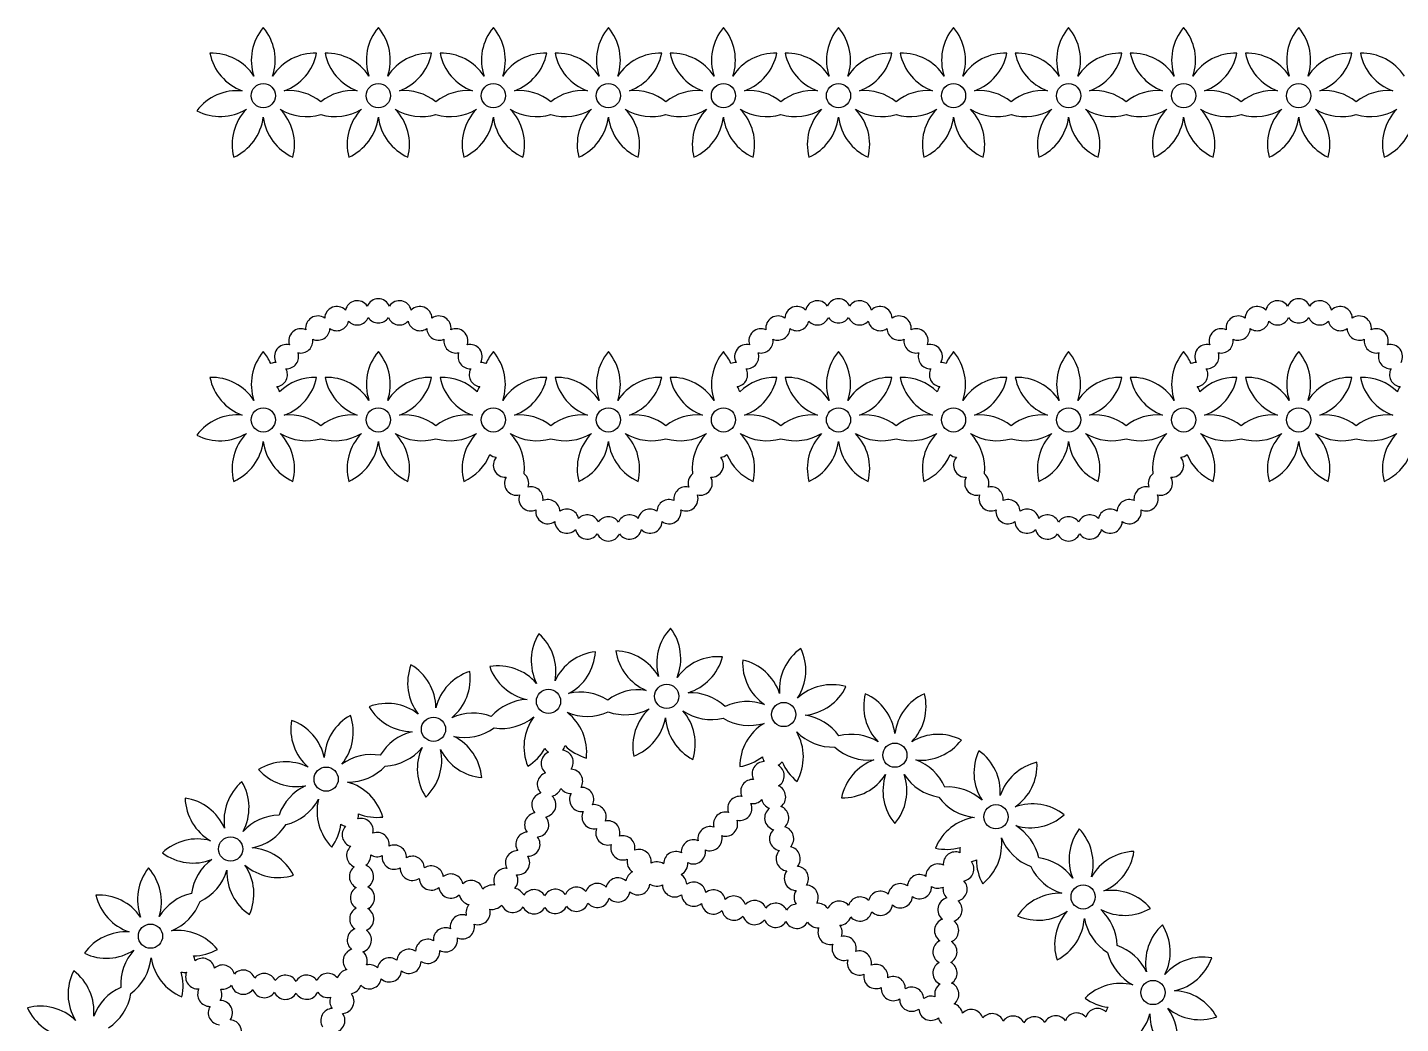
# Model space of a CAD drawing. Extents: x 392 to 855, y -208 to 113.
# Drawn here: x 403.1 to 629.9, y -51.2 to 113.2 of the extents above; entities that cross this region are included whole.
import ezdxf

# ---------------------------------------------------------------- set-up
doc = ezdxf.new("R2010")
doc.units = 0
doc.layers.get('0').update_dxf_attribs({"linetype": 'CONTINUOUS'})

msp = doc.modelspace()

# ---------------------------------------------------------------- linework, layer by layer
for centre in [(442.0932, 101.973004), (461.0932, 101.973004), (480.0932, 101.973004), (499.0932, 101.973004), (518.0932, 101.973004), (537.0932, 101.973004), (556.0932, 101.973004), (575.0932, 101.973004), (594.0932, 101.973004), (613.0932, 101.973004), (442.0932, 48.452788), (461.0932, 48.452788), (480.0932, 48.452788), (499.0932, 48.452788), (518.0932, 48.452788), (537.0932, 48.452788), (556.0932, 48.452788), (575.0932, 48.452788), (594.0932, 48.452788), (613.0932, 48.452788), (508.729428, 2.81482), (489.198099, 1.992556), (528.045884, -0.189088), (470.202474, -2.624281), (546.405147, -6.903732), (452.472545, -10.858271), (563.101679, -17.071069), (436.689664, -22.392983), (577.493843, -30.300376), (423.460357, -36.785147), (589.028556, -46.083258)]:
    msp.add_circle(centre, 2)
for centre, radius, start, end in [((448.49301, 107.833296), 8.37609, 139.823172, 198.442237), ((435.693389, 107.833296), 8.37609, 341.557763, 40.176828), ((467.49301, 107.833296), 8.37609, 139.823172, 198.442237), ((454.693389, 107.833296), 8.37609, 341.557763, 40.176828), ((486.49301, 107.833296), 8.37609, 139.823172, 198.442237), ((473.693389, 107.833296), 8.37609, 341.557763, 40.176828), ((505.49301, 107.833296), 8.37609, 139.823172, 198.442237), ((492.693389, 107.833296), 8.37609, 341.557763, 40.176828), ((524.49301, 107.833296), 8.37609, 139.823172, 198.442237), ((511.693389, 107.833296), 8.37609, 341.557763, 40.176828), ((543.49301, 107.833296), 8.37609, 139.823172, 198.442237), ((530.693389, 107.833296), 8.37609, 341.557763, 40.176828), ((562.49301, 107.833296), 8.37609, 139.823172, 198.442237), ((549.693389, 107.833296), 8.37609, 341.557763, 40.176828), ((581.49301, 107.833296), 8.37609, 139.823172, 198.442237), ((568.693389, 107.833296), 8.37609, 341.557763, 40.176828), ((600.49301, 107.833296), 8.37609, 139.823172, 198.442237), ((587.693389, 107.833296), 8.37609, 341.557763, 40.176828), ((619.49301, 107.833296), 8.37609, 139.823172, 198.442237), ((606.693389, 107.833296), 8.37609, 341.557763, 40.176828), ((433.521222, 100.623263), 8.37609, 32.986334, 91.605399), ((441.501655, 110.63041), 8.37609, 191.251744, 249.870808), ((450.665177, 100.623263), 8.37609, 88.394601, 147.013666), ((442.684744, 110.63041), 8.37609, 290.129192, 348.748256), ((452.521222, 100.623263), 8.37609, 32.986334, 91.605399), ((460.501655, 110.63041), 8.37609, 191.251744, 249.870808), ((469.665177, 100.623263), 8.37609, 88.394601, 147.013666), ((461.684744, 110.63041), 8.37609, 290.129192, 348.748256), ((471.521222, 100.623263), 8.37609, 32.986334, 91.605399), ((479.501655, 110.63041), 8.37609, 191.251744, 249.870808), ((488.665177, 100.623263), 8.37609, 88.394601, 147.013666), ((480.684744, 110.63041), 8.37609, 290.129192, 348.748256), ((490.521222, 100.623263), 8.37609, 32.986334, 91.605399), ((498.501655, 110.63041), 8.37609, 191.251744, 249.870808), ((507.665177, 100.623263), 8.37609, 88.394601, 147.013666), ((499.684744, 110.63041), 8.37609, 290.129192, 348.748256), ((509.521222, 100.623263), 8.37609, 32.986334, 91.605399), ((517.501655, 110.63041), 8.37609, 191.251744, 249.870808), ((526.665177, 100.623263), 8.37609, 88.394601, 147.013666), ((518.684744, 110.63041), 8.37609, 290.129192, 348.748256), ((528.521222, 100.623263), 8.37609, 32.986334, 91.605399), ((536.501655, 110.63041), 8.37609, 191.251744, 249.870808), ((545.665177, 100.623263), 8.37609, 88.394601, 147.013666), ((537.684744, 110.63041), 8.37609, 290.129192, 348.748256), ((547.521222, 100.623263), 8.37609, 32.986334, 91.605399), ((555.501655, 110.63041), 8.37609, 191.251744, 249.870808), ((564.665177, 100.623263), 8.37609, 88.394601, 147.013666), ((556.684744, 110.63041), 8.37609, 290.129192, 348.748256), ((566.521222, 100.623263), 8.37609, 32.986334, 91.605399), ((574.501655, 110.63041), 8.37609, 191.251744, 249.870808), ((583.665177, 100.623263), 8.37609, 88.394601, 147.013666), ((575.684744, 110.63041), 8.37609, 290.129192, 348.748256), ((585.521222, 100.623263), 8.37609, 32.986334, 91.605399), ((593.501655, 110.63041), 8.37609, 191.251744, 249.870808), ((602.665177, 100.623263), 8.37609, 88.394601, 147.013666), ((594.684744, 110.63041), 8.37609, 290.129192, 348.748256), ((604.521222, 100.623263), 8.37609, 32.986334, 91.605399), ((612.501655, 110.63041), 8.37609, 191.251744, 249.870808), ((621.665177, 100.623263), 8.37609, 88.394601, 147.013666), ((613.684744, 110.63041), 8.37609, 290.129192, 348.748256), ((623.521222, 100.623263), 8.37609, 32.986334, 91.605399), ((631.501655, 110.63041), 8.37609, 191.251744, 249.870808), ((437.803929, 94.429612), 8.37609, 84.414906, 143.033971), ((446.382471, 94.429612), 8.37609, 51.530669, 95.585094), ((456.803929, 94.429612), 8.37609, 84.414906, 128.469331), ((465.382471, 94.429612), 8.37609, 51.530669, 95.585094), ((475.803929, 94.429612), 8.37609, 84.414906, 128.469331), ((484.382471, 94.429612), 8.37609, 51.530669, 95.585094), ((494.803929, 94.429612), 8.37609, 84.414906, 128.469331), ((503.382471, 94.429612), 8.37609, 51.530669, 95.585094), ((513.803929, 94.429612), 8.37609, 84.414906, 128.469331), ((522.382471, 94.429612), 8.37609, 51.530669, 95.585094), ((532.803929, 94.429612), 8.37609, 84.414906, 128.469331), ((541.382471, 94.429612), 8.37609, 51.530669, 95.585094), ((551.803929, 94.429612), 8.37609, 84.414906, 128.469331), ((560.382471, 94.429612), 8.37609, 51.530669, 95.585094), ((570.803929, 94.429612), 8.37609, 84.414906, 128.469331), ((579.382471, 94.429612), 8.37609, 51.530669, 95.585094), ((589.803929, 94.429612), 8.37609, 84.414906, 128.469331), ((598.382471, 94.429612), 8.37609, 51.530669, 95.585094), ((608.803929, 94.429612), 8.37609, 84.414906, 128.469331), ((617.382471, 94.429612), 8.37609, 51.530669, 95.585094), ((627.803929, 94.429612), 8.37609, 84.414906, 128.469331), ((434.955745, 106.90832), 8.37609, 242.680315, 301.29938), ((445.316544, 93.916289), 8.37609, 135.843477, 194.462542), ((433.784484, 99.469836), 8.37609, 294.108886, 352.727951), ((450.401915, 99.469836), 8.37609, 187.272049, 245.891114), ((438.869855, 93.916289), 8.37609, 345.537458, 44.156523), ((449.230654, 106.90832), 8.37609, 238.70062, 286.383088), ((453.955745, 106.90832), 8.37609, 253.616912, 301.29938), ((464.316544, 93.916289), 8.37609, 135.843477, 194.462542), ((452.784484, 99.469836), 8.37609, 294.108886, 352.727951), ((469.401915, 99.469836), 8.37609, 187.272049, 245.891114), ((457.869855, 93.916289), 8.37609, 345.537458, 44.156523), ((468.230654, 106.90832), 8.37609, 238.70062, 286.383088), ((472.955745, 106.90832), 8.37609, 253.616912, 301.29938), ((483.316544, 93.916289), 8.37609, 135.843477, 194.462542), ((471.784484, 99.469836), 8.37609, 294.108886, 352.727951), ((488.401915, 99.469836), 8.37609, 187.272049, 245.891114), ((476.869855, 93.916289), 8.37609, 345.537458, 44.156523), ((487.230654, 106.90832), 8.37609, 238.70062, 286.383088), ((491.955745, 106.90832), 8.37609, 253.616912, 301.29938), ((502.316544, 93.916289), 8.37609, 135.843477, 194.462542), ((490.784484, 99.469836), 8.37609, 294.108886, 352.727951), ((507.401915, 99.469836), 8.37609, 187.272049, 245.891114), ((495.869855, 93.916289), 8.37609, 345.537458, 44.156523), ((506.230654, 106.90832), 8.37609, 238.70062, 286.383088), ((510.955745, 106.90832), 8.37609, 253.616912, 301.29938), ((521.316544, 93.916289), 8.37609, 135.843477, 194.462542), ((509.784484, 99.469836), 8.37609, 294.108886, 352.727951), ((526.401915, 99.469836), 8.37609, 187.272049, 245.891114), ((514.869855, 93.916289), 8.37609, 345.537458, 44.156523), ((525.230654, 106.90832), 8.37609, 238.70062, 286.383088), ((529.955745, 106.90832), 8.37609, 253.616912, 301.29938), ((540.316544, 93.916289), 8.37609, 135.843477, 194.462542), ((528.784484, 99.469836), 8.37609, 294.108886, 352.727951), ((545.401915, 99.469836), 8.37609, 187.272049, 245.891114), ((533.869855, 93.916289), 8.37609, 345.537458, 44.156523), ((544.230654, 106.90832), 8.37609, 238.70062, 286.383088), ((548.955745, 106.90832), 8.37609, 253.616912, 301.29938), ((559.316544, 93.916289), 8.37609, 135.843477, 194.462542), ((547.784484, 99.469836), 8.37609, 294.108886, 352.727951), ((564.401915, 99.469836), 8.37609, 187.272049, 245.891114), ((552.869855, 93.916289), 8.37609, 345.537458, 44.156523), ((563.230654, 106.90832), 8.37609, 238.70062, 286.383088), ((567.955745, 106.90832), 8.37609, 253.616912, 301.29938), ((578.316544, 93.916289), 8.37609, 135.843477, 194.462542), ((566.784484, 99.469836), 8.37609, 294.108886, 352.727951), ((583.401915, 99.469836), 8.37609, 187.272049, 245.891114), ((571.869855, 93.916289), 8.37609, 345.537458, 44.156523), ((582.230654, 106.90832), 8.37609, 238.70062, 286.383088), ((586.955745, 106.90832), 8.37609, 253.616912, 301.29938), ((597.316544, 93.916289), 8.37609, 135.843477, 194.462542), ((585.784484, 99.469836), 8.37609, 294.108886, 352.727951), ((602.401915, 99.469836), 8.37609, 187.272049, 245.891114), ((590.869855, 93.916289), 8.37609, 345.537458, 44.156523), ((601.230654, 106.90832), 8.37609, 238.70062, 286.383088), ((605.955745, 106.90832), 8.37609, 253.616912, 301.29938), ((616.316544, 93.916289), 8.37609, 135.843477, 194.462542), ((604.784484, 99.469836), 8.37609, 294.108886, 352.727951), ((621.401915, 99.469836), 8.37609, 187.272049, 245.891114), ((609.869855, 93.916289), 8.37609, 345.537458, 44.156523), ((620.230654, 106.90832), 8.37609, 238.70062, 286.383088), ((624.955745, 106.90832), 8.37609, 253.616912, 301.29938), ((635.316544, 93.916289), 8.37609, 135.843477, 194.462542), ((623.784484, 99.469836), 8.37609, 294.108886, 352.727951), ((457.601959, 66.129277), 2, 34.065236, 167.111235), ((461.0932, 66.452788), 2, 23.477, 156.523), ((464.584441, 66.129277), 2, 12.888765, 145.934764), ((533.601959, 66.129277), 2, 34.065236, 167.111235), ((537.0932, 66.452788), 2, 23.477, 156.523), ((540.584441, 66.129277), 2, 12.888765, 145.934764), ((609.601959, 66.129277), 2, 34.065236, 167.111235), ((613.0932, 66.452788), 2, 23.477, 156.523), ((616.584441, 66.129277), 2, 12.888765, 145.934764), ((454.229608, 65.169761), 2, 44.653471, 177.69947), ((467.956791, 65.169761), 2, 2.30053, 135.346529), ((530.229608, 65.169761), 2, 44.653471, 177.69947), ((543.956791, 65.169761), 2, 2.30053, 135.346529), ((606.229608, 65.169761), 2, 44.653471, 177.69947), ((619.956791, 65.169761), 2, 2.30053, 135.346529), ((451.090989, 63.606914), 2, 55.241706, 188.287706), ((451.090989, 63.606914), 2, 245.829941, 357.69947), ((454.229608, 65.169761), 2, 235.241706, 347.111235), ((457.601959, 66.129277), 2, 224.653471, 336.523), ((461.0932, 66.452788), 2, 214.065236, 325.934764), ((464.584441, 66.129277), 2, 203.477, 315.346529), ((467.956791, 65.169761), 2, 192.888765, 304.758294), ((471.095411, 63.606914), 2, 182.30053, 294.170059), ((471.095411, 63.606914), 2, 351.712294, 124.758294), ((527.090989, 63.606914), 2, 55.241706, 188.287706), ((527.090989, 63.606914), 2, 245.829941, 357.69947), ((530.229608, 65.169761), 2, 235.241706, 347.111235), ((533.601959, 66.129277), 2, 224.653471, 336.523), ((537.0932, 66.452788), 2, 214.065236, 325.934764), ((540.584441, 66.129277), 2, 203.477, 315.346529), ((543.956791, 65.169761), 2, 192.888765, 304.758294), ((547.095411, 63.606914), 2, 182.30053, 294.170059), ((547.095411, 63.606914), 2, 351.712294, 124.758294), ((603.090989, 63.606914), 2, 55.241706, 188.287706), ((603.090989, 63.606914), 2, 245.829941, 357.69947), ((606.229608, 65.169761), 2, 235.241706, 347.111235), ((609.601959, 66.129277), 2, 224.653471, 336.523), ((613.0932, 66.452788), 2, 214.065236, 325.934764), ((616.584441, 66.129277), 2, 203.477, 315.346529), ((619.956791, 65.169761), 2, 192.888765, 304.758294), ((623.095411, 63.606914), 2, 182.30053, 294.170059), ((623.095411, 63.606914), 2, 351.712294, 124.758294), ((448.292983, 61.493958), 2, 65.829941, 198.875941), ((448.292983, 61.493958), 2, 256.418177, 8.287706), ((473.893417, 61.493958), 2, 171.712294, 283.581823), ((473.893417, 61.493958), 2, 341.124059, 114.170059), ((524.292983, 61.493958), 2, 65.829941, 198.875941), ((524.292983, 61.493958), 2, 256.418177, 8.287706), ((549.893417, 61.493958), 2, 171.712294, 283.581823), ((549.893417, 61.493958), 2, 341.124059, 114.170059), ((600.292983, 61.493958), 2, 65.829941, 198.875941), ((600.292983, 61.493958), 2, 256.418177, 8.287706), ((625.893417, 61.493958), 2, 171.712294, 283.581823), ((625.893417, 61.493958), 2, 341.124059, 114.170059), ((448.49301, 54.313081), 8.37609, 139.823172, 198.442237), ((435.693389, 54.313081), 8.37609, 24.380823, 40.176828), ((445.930872, 58.902846), 2, 76.418177, 209.464176), ((445.930872, 58.902846), 2, 267.006412, 18.875941), ((467.49301, 54.313081), 8.37609, 139.823172, 198.442237), ((454.693389, 54.313081), 8.37609, 341.557763, 40.176828), ((476.255527, 58.902846), 2, 161.124059, 272.993588), ((476.255527, 58.902846), 2, 330.535824, 103.581823), ((486.49301, 54.313081), 8.37609, 139.823172, 155.619177), ((473.693389, 54.313081), 8.37609, 341.557763, 40.176828), ((505.49301, 54.313081), 8.37609, 139.823172, 198.442237), ((492.693389, 54.313081), 8.37609, 341.557763, 40.176828), ((524.49301, 54.313081), 8.37609, 139.823172, 198.442237), ((511.693389, 54.313081), 8.37609, 24.380823, 40.176828), ((521.930872, 58.902846), 2, 76.418177, 209.464176), ((521.930872, 58.902846), 2, 267.006412, 18.875941), ((543.49301, 54.313081), 8.37609, 139.823172, 198.442237), ((530.693389, 54.313081), 8.37609, 341.557763, 40.176828), ((552.255527, 58.902846), 2, 161.124059, 272.993588), ((552.255527, 58.902846), 2, 330.535824, 103.581823), ((562.49301, 54.313081), 8.37609, 139.823172, 155.619177), ((549.693389, 54.313081), 8.37609, 341.557763, 40.176828), ((581.49301, 54.313081), 8.37609, 139.823172, 198.442237), ((568.693389, 54.313081), 8.37609, 341.557763, 40.176828), ((600.49301, 54.313081), 8.37609, 139.823172, 198.442237), ((587.693389, 54.313081), 8.37609, 24.380823, 40.176828), ((597.930872, 58.902846), 2, 76.418177, 209.464176), ((597.930872, 58.902846), 2, 267.006412, 18.875941), ((619.49301, 54.313081), 8.37609, 139.823172, 198.442237), ((606.693389, 54.313081), 8.37609, 341.557763, 40.176828), ((628.255527, 58.902846), 2, 161.124059, 272.993588), ((628.255527, 58.902846), 2, 330.535824, 103.581823), ((444.085097, 55.921817), 2, 87.006412, 112.413664), ((444.085097, 55.921817), 2, 277.594647, 29.464176), ((478.101302, 55.921817), 2, 150.535824, 262.405353), ((478.101302, 55.921817), 2, 67.586336, 92.993588), ((520.085097, 55.921817), 2, 87.006412, 112.413664), ((520.085097, 55.921817), 2, 277.594647, 29.464176), ((554.101302, 55.921817), 2, 150.535824, 262.405353), ((554.101302, 55.921817), 2, 67.586336, 92.993588), ((596.085097, 55.921817), 2, 87.006412, 112.413664), ((596.085097, 55.921817), 2, 277.594647, 29.464176), ((630.101302, 55.921817), 2, 150.535824, 262.405353), ((433.521222, 47.103048), 8.37609, 32.986334, 91.605399), ((441.501655, 57.110194), 8.37609, 191.251744, 249.870808), ((450.665177, 47.103048), 8.37609, 88.394601, 134.670262), ((442.684744, 57.110194), 8.37609, 290.129192, 348.748256), ((452.521222, 47.103048), 8.37609, 32.986334, 91.605399), ((460.501655, 57.110194), 8.37609, 191.251744, 249.870808), ((469.665177, 47.103048), 8.37609, 88.394601, 147.013666), ((461.684744, 57.110194), 8.37609, 290.129192, 348.748256), ((471.521222, 47.103048), 8.37609, 45.329738, 91.605399), ((479.501655, 57.110194), 8.37609, 191.251744, 249.870808), ((488.665177, 47.103048), 8.37609, 88.394601, 147.013666), ((480.684744, 57.110194), 8.37609, 290.129192, 348.748256), ((490.521222, 47.103048), 8.37609, 32.986334, 91.605399), ((498.501655, 57.110194), 8.37609, 191.251744, 249.870808), ((507.665177, 47.103048), 8.37609, 88.394601, 147.013666), ((499.684744, 57.110194), 8.37609, 290.129192, 348.748256), ((509.521222, 47.103048), 8.37609, 32.986334, 91.605399), ((517.501655, 57.110194), 8.37609, 191.251744, 249.870808), ((526.665177, 47.103048), 8.37609, 88.394601, 134.670262), ((518.684744, 57.110194), 8.37609, 290.129192, 348.748256), ((528.521222, 47.103048), 8.37609, 32.986334, 91.605399), ((536.501655, 57.110194), 8.37609, 191.251744, 249.870808), ((545.665177, 47.103048), 8.37609, 88.394601, 147.013666), ((537.684744, 57.110194), 8.37609, 290.129192, 348.748256), ((547.521222, 47.103048), 8.37609, 45.329738, 91.605399), ((555.501655, 57.110194), 8.37609, 191.251744, 249.870808), ((564.665177, 47.103048), 8.37609, 88.394601, 147.013666), ((556.684744, 57.110194), 8.37609, 290.129192, 348.748256), ((566.521222, 47.103048), 8.37609, 32.986334, 91.605399), ((574.501655, 57.110194), 8.37609, 191.251744, 249.870808), ((583.665177, 47.103048), 8.37609, 88.394601, 147.013666), ((575.684744, 57.110194), 8.37609, 290.129192, 348.748256), ((585.521222, 47.103048), 8.37609, 32.986334, 91.605399), ((593.501655, 57.110194), 8.37609, 191.251744, 249.870808), ((602.665177, 47.103048), 8.37609, 88.394601, 134.670262), ((594.684744, 57.110194), 8.37609, 290.129192, 348.748256), ((604.521222, 47.103048), 8.37609, 32.986334, 91.605399), ((612.501655, 57.110194), 8.37609, 191.251744, 249.870808), ((621.665177, 47.103048), 8.37609, 88.394601, 147.013666), ((613.684744, 57.110194), 8.37609, 290.129192, 348.748256), ((623.521222, 47.103048), 8.37609, 45.329738, 91.605399), ((631.501655, 57.110194), 8.37609, 191.251744, 249.870808), ((442.818513, 52.652385), 2, 11.754584, 40.052412), ((479.367887, 52.652385), 2, 139.947588, 168.245416), ((518.818513, 52.652385), 2, 11.754584, 40.052412), ((555.367887, 52.652385), 2, 139.947588, 168.245416), ((594.818513, 52.652385), 2, 11.754584, 40.052412), ((631.367887, 52.652385), 2, 139.947588, 168.245416), ((437.803929, 40.909397), 8.37609, 84.414906, 143.033971), ((446.382471, 40.909397), 8.37609, 51.530669, 95.585094), ((456.803929, 40.909397), 8.37609, 84.414906, 128.469331), ((465.382471, 40.909397), 8.37609, 51.530669, 95.585094), ((475.803929, 40.909397), 8.37609, 84.414906, 128.469331), ((484.382471, 40.909397), 8.37609, 51.530669, 95.585094), ((494.803929, 40.909397), 8.37609, 84.414906, 128.469331), ((503.382471, 40.909397), 8.37609, 51.530669, 95.585094), ((513.803929, 40.909397), 8.37609, 84.414906, 128.469331), ((522.382471, 40.909397), 8.37609, 51.530669, 95.585094), ((532.803929, 40.909397), 8.37609, 84.414906, 128.469331), ((541.382471, 40.909397), 8.37609, 51.530669, 95.585094), ((551.803929, 40.909397), 8.37609, 84.414906, 128.469331), ((560.382471, 40.909397), 8.37609, 51.530669, 95.585094), ((570.803929, 40.909397), 8.37609, 84.414906, 128.469331), ((579.382471, 40.909397), 8.37609, 51.530669, 95.585094), ((589.803929, 40.909397), 8.37609, 84.414906, 128.469331), ((598.382471, 40.909397), 8.37609, 51.530669, 95.585094), ((608.803929, 40.909397), 8.37609, 84.414906, 128.469331), ((617.382471, 40.909397), 8.37609, 51.530669, 95.585094), ((627.803929, 40.909397), 8.37609, 84.414906, 128.469331), ((434.955745, 53.388104), 8.37609, 242.680315, 301.29938), ((445.316544, 40.396074), 8.37609, 135.843477, 194.462542), ((438.869855, 40.396074), 8.37609, 345.537458, 44.156523), ((449.230654, 53.388104), 8.37609, 238.70062, 286.383088), ((453.955745, 53.388104), 8.37609, 253.616912, 301.29938), ((464.316544, 40.396074), 8.37609, 135.843477, 194.462542), ((457.869855, 40.396074), 8.37609, 345.537458, 44.156523), ((468.230654, 53.388104), 8.37609, 238.70062, 286.383088), ((472.955745, 53.388104), 8.37609, 253.616912, 301.29938), ((483.316544, 40.396074), 8.37609, 135.843477, 194.462542), ((476.869855, 40.396074), 8.37609, 354.176731, 44.156523), ((487.230654, 53.388104), 8.37609, 238.70062, 286.383088), ((491.955745, 53.388104), 8.37609, 253.616912, 301.29938), ((502.316544, 40.396074), 8.37609, 135.843477, 194.462542), ((495.869855, 40.396074), 8.37609, 345.537458, 44.156523), ((506.230654, 53.388104), 8.37609, 238.70062, 286.383088), ((510.955745, 53.388104), 8.37609, 253.616912, 301.29938), ((521.316544, 40.396074), 8.37609, 135.843477, 185.823269), ((514.869855, 40.396074), 8.37609, 345.537458, 44.156523), ((525.230654, 53.388104), 8.37609, 238.70062, 286.383088), ((529.955745, 53.388104), 8.37609, 253.616912, 301.29938), ((540.316544, 40.396074), 8.37609, 135.843477, 194.462542), ((533.869855, 40.396074), 8.37609, 345.537458, 44.156523), ((544.230654, 53.388104), 8.37609, 238.70062, 286.383088), ((548.955745, 53.388104), 8.37609, 253.616912, 301.29938), ((559.316544, 40.396074), 8.37609, 135.843477, 194.462542), ((552.869855, 40.396074), 8.37609, 354.176731, 44.156523), ((563.230654, 53.388104), 8.37609, 238.70062, 286.383088), ((567.955745, 53.388104), 8.37609, 253.616912, 301.29938), ((578.316544, 40.396074), 8.37609, 135.843477, 194.462542), ((571.869855, 40.396074), 8.37609, 345.537458, 44.156523), ((582.230654, 53.388104), 8.37609, 238.70062, 286.383088), ((586.955745, 53.388104), 8.37609, 253.616912, 301.29938), ((597.316544, 40.396074), 8.37609, 135.843477, 185.823269), ((590.869855, 40.396074), 8.37609, 345.537458, 44.156523), ((601.230654, 53.388104), 8.37609, 238.70062, 286.383088), ((605.955745, 53.388104), 8.37609, 253.616912, 301.29938), ((616.316544, 40.396074), 8.37609, 135.843477, 194.462542), ((609.869855, 40.396074), 8.37609, 345.537458, 44.156523), ((620.230654, 53.388104), 8.37609, 238.70062, 286.383088), ((624.955745, 53.388104), 8.37609, 253.616912, 301.29938), ((635.316544, 40.396074), 8.37609, 135.843477, 194.462542), ((433.784484, 45.949621), 8.37609, 294.108886, 352.727951), ((450.401915, 45.949621), 8.37609, 187.272049, 245.891114), ((452.784484, 45.949621), 8.37609, 294.108886, 352.727951), ((469.401915, 45.949621), 8.37609, 187.272049, 245.891114), ((490.784484, 45.949621), 8.37609, 294.108886, 352.727951), ((507.401915, 45.949621), 8.37609, 187.272049, 245.891114), ((528.784484, 45.949621), 8.37609, 294.108886, 352.727951), ((545.401915, 45.949621), 8.37609, 187.272049, 245.891114), ((566.784484, 45.949621), 8.37609, 294.108886, 352.727951), ((583.401915, 45.949621), 8.37609, 187.272049, 245.891114), ((604.784484, 45.949621), 8.37609, 294.108886, 352.727951), ((621.401915, 45.949621), 8.37609, 187.272049, 245.891114), ((471.784484, 45.949621), 8.37609, 294.108886, 337.419487), ((480.818513, 44.253191), 2, 229.456817, 262.405353), ((482.085097, 40.98376), 2, 139.947588, 272.993588), ((516.101302, 40.98376), 2, 267.006412, 40.052412), ((517.367887, 44.253191), 2, 277.594647, 310.543183), ((526.401915, 45.949621), 8.37609, 202.580513, 245.891114), ((547.784484, 45.949621), 8.37609, 294.108886, 337.419487), ((556.818513, 44.253191), 2, 229.456817, 262.405353), ((558.085097, 40.98376), 2, 139.947588, 272.993588), ((592.101302, 40.98376), 2, 267.006412, 40.052412), ((593.367887, 44.253191), 2, 277.594647, 310.543183), ((602.401915, 45.949621), 8.37609, 202.580513, 245.891114), ((623.784484, 45.949621), 8.37609, 294.108886, 337.419487), ((483.930872, 38.00273), 2, 150.535824, 283.581823), ((483.930872, 38.00273), 2, 341.124059, 50.511412), ((514.255527, 38.00273), 2, 129.488588, 198.875941), ((514.255527, 38.00273), 2, 256.418177, 29.464176), ((559.930872, 38.00273), 2, 150.535824, 283.581823), ((559.930872, 38.00273), 2, 341.124059, 50.511412), ((590.255527, 38.00273), 2, 129.488588, 198.875941), ((590.255527, 38.00273), 2, 256.418177, 29.464176), ((486.292983, 35.411619), 2, 351.712294, 103.581823), ((511.893417, 35.411619), 2, 76.418177, 188.287706), ((562.292983, 35.411619), 2, 351.712294, 103.581823), ((587.893417, 35.411619), 2, 76.418177, 188.287706), ((486.292983, 35.411619), 2, 161.124059, 294.170059), ((489.090989, 33.298663), 2, 2.30053, 114.170059), ((509.095411, 33.298663), 2, 65.829941, 177.69947), ((511.893417, 35.411619), 2, 245.829941, 18.875941), ((562.292983, 35.411619), 2, 161.124059, 294.170059), ((565.090989, 33.298663), 2, 2.30053, 114.170059), ((585.095411, 33.298663), 2, 65.829941, 177.69947), ((587.893417, 35.411619), 2, 245.829941, 18.875941), ((489.090989, 33.298663), 2, 171.712294, 304.758294), ((492.229608, 31.735816), 2, 12.888765, 124.758294), ((495.601959, 30.776299), 2, 23.477, 135.346529), ((499.0932, 30.452788), 2, 34.065236, 145.934764), ((502.584441, 30.776299), 2, 44.653471, 156.523), ((505.956791, 31.735816), 2, 55.241706, 167.111235), ((509.095411, 33.298663), 2, 235.241706, 8.287706), ((565.090989, 33.298663), 2, 171.712294, 304.758294), ((568.229608, 31.735816), 2, 12.888765, 124.758294), ((571.601959, 30.776299), 2, 23.477, 135.346529), ((575.0932, 30.452788), 2, 34.065236, 145.934764), ((578.584441, 30.776299), 2, 44.653471, 156.523), ((581.956791, 31.735816), 2, 55.241706, 167.111235), ((585.095411, 33.298663), 2, 235.241706, 8.287706), ((492.229608, 31.735816), 2, 182.30053, 315.346529), ((495.601959, 30.776299), 2, 192.888765, 325.934764), ((499.0932, 30.452788), 2, 203.477, 336.523), ((502.584441, 30.776299), 2, 214.065236, 347.111235), ((505.956791, 31.735816), 2, 224.653471, 357.69947), ((568.229608, 31.735816), 2, 182.30053, 315.346529), ((571.601959, 30.776299), 2, 192.888765, 325.934764), ((575.0932, 30.452788), 2, 203.477, 336.523), ((578.584441, 30.776299), 2, 214.065236, 347.111235), ((581.956791, 31.735816), 2, 224.653471, 357.69947), ((515.44776, 8.307053), 8.37609, 136.608886, 195.227951), ((502.668275, 9.024734), 8.37609, 338.343477, 36.962542), ((494.715858, 8.689939), 8.37609, 147.858886, 206.477951), ((482.041915, 6.900676), 8.37609, 349.593477, 48.212542), ((497.87459, 1.854348), 8.37609, 96.430315, 155.04938), ((488.573613, 10.647648), 8.37609, 298.164906, 356.783971), ((508.624239, 11.491775), 8.37609, 188.037458, 246.656523), ((500.095255, 1.947838), 8.37609, 29.772049, 88.391114), ((517.21224, 0.986568), 8.37609, 85.180315, 143.79938), ((509.805467, 11.425438), 8.37609, 286.914906, 345.533971), ((535.706607, 3.886931), 8.37609, 125.358886, 183.977951), ((523.312689, 7.083975), 8.37609, 327.093477, 25.712542), ((474.307617, 5.020874), 8.37609, 159.108886, 217.727951), ((462.226268, 0.793427), 8.37609, 0.843477, 59.462542), ((478.739212, -1.067134), 8.37609, 107.680315, 166.29938), ((467.901463, 5.742674), 8.37609, 309.414906, 8.033971), ((480.898969, -0.542211), 8.37609, 41.022049, 99.641114), ((487.402141, 10.482264), 8.37609, 199.287458, 257.906523), ((529.635506, 8.341662), 8.37609, 176.787458, 235.406523), ((519.408475, 0.645031), 8.37609, 18.522049, 77.141114), ((536.009027, -3.637126), 8.37609, 73.930315, 132.54938), ((486.005437, -6.076366), 8.37609, 92.45062, 138.34391), ((494.499747, -4.877169), 8.37609, 57.727519, 103.620808), ((504.023944, -4.476203), 8.37609, 81.20062, 127.09391), ((512.58899, -4.957205), 8.37609, 46.477519, 92.370808), ((530.781095, 8.046154), 8.37609, 275.664906, 334.283971), ((549.628491, 1.152983), 8.37609, 165.537458, 224.156523), ((538.096431, -4.400564), 8.37609, 7.272049, 65.891114), ((554.713862, -4.400564), 8.37609, 114.108886, 172.727951), ((543.181802, 1.152983), 8.37609, 315.843477, 14.462542), ((462.557318, -6.729424), 8.37609, 52.272049, 110.891114), ((466.784765, 5.351925), 8.37609, 210.537458, 269.156523), ((476.74247, -8.327707), 8.37609, 68.977519, 114.870808), ((495.575562, 7.87716), 8.37609, 246.736334, 294.537936), ((487.132655, -6.435643), 8.37609, 353.573172, 52.192237), ((501.879928, 8.142573), 8.37609, 250.283493, 298.085094), ((511.495958, -5.409954), 8.37609, 132.629192, 191.248256), ((505.059411, -5.048485), 8.37609, 342.323172, 40.942237), ((516.132379, 7.342172), 8.37609, 235.486334, 283.287936), ((522.008407, -6.422022), 8.37609, 69.95062, 115.84391), ((455.007313, -2.559141), 8.37609, 170.358886, 228.977951), ((443.982838, -9.062313), 8.37609, 12.093477, 70.712542), ((460.541468, -7.665609), 8.37609, 118.930315, 177.54938), ((448.583436, -3.100988), 8.37609, 320.664906, 19.283971), ((481.440817, 5.881666), 8.37609, 261.533493, 309.335094), ((493.516044, -5.534458), 8.37609, 143.879192, 202.498256), ((500.29343, 0.781464), 8.37609, 290.894601, 349.513666), ((516.884719, -0.150282), 8.37609, 184.057763, 242.676828), ((522.367388, 6.372564), 8.37609, 239.033493, 286.835094), ((529.154682, -8.795549), 8.37609, 121.379192, 179.998256), ((530.315039, -8.56474), 8.37609, 35.227519, 81.120808), ((468.645327, -11.161019), 8.37609, 103.70062, 149.59391), ((469.820977, -11.293483), 8.37609, 4.823172, 63.442237), ((475.309367, 4.391433), 8.37609, 257.986334, 305.787936), ((522.912331, -7.185318), 8.37609, 331.073172, 29.692237), ((536.189832, 2.807027), 8.37609, 224.236334, 272.037936), ((539.267692, -11.839048), 8.37609, 58.70062, 104.59391), ((553.542601, -11.839048), 8.37609, 62.680315, 121.29938), ((550.694418, 0.63966), 8.37609, 264.414906, 323.033971), ((459.99956, -15.176216), 8.37609, 80.227519, 126.120808), ((461.835518, -0.323271), 8.37609, 272.783493, 320.585094), ((475.905899, -9.164277), 8.37609, 155.129192, 213.748256), ((463.18676, -7.731174), 8.37609, 313.394601, 12.013666), ((478.871676, -2.242785), 8.37609, 206.557763, 265.176828), ((481.320884, -1.647511), 8.37609, 302.144601, 330.367581), ((489.973535, -8.259542), 2, 113.019596, 230.908976), ((490.321829, -4.768883), 2, 210.665486, 235.5843), ((489.990093, -4.815716), 2, 320.487128, 345.405943), ((491.291114, -8.073531), 2, 325.162453, 83.051833), ((497.775151, 0.675445), 8.37609, 225.703847, 253.926828), ((542.115876, 0.63966), 8.37609, 227.783493, 275.585094), ((567.834875, -9.798006), 8.37609, 154.287458, 212.906523), ((555.440957, -12.99505), 8.37609, 356.022049, 54.641114), ((445.775163, -16.37603), 8.37609, 63.522049, 122.141114), ((456.112613, -2.981056), 8.37609, 269.236334, 317.037936), ((519.375294, -0.537593), 8.37609, 279.644601, 307.867581), ((524.838986, -9.957539), 2, 90.519596, 208.408976), ((526.496585, -6.865877), 2, 188.165486, 213.0843), ((526.172179, -6.782195), 2, 297.987128, 322.905943), ((526.127453, -10.289903), 2, 302.662453, 60.551833), ((535.466011, -4.688236), 8.37609, 203.203847, 231.426828), ((545.813602, -15.561138), 8.37609, 110.129192, 168.748256), ((546.996691, -15.561138), 8.37609, 23.977519, 69.870808), ((571.739089, -16.23695), 8.37609, 102.858886, 161.477951), ((561.512057, -8.540319), 8.37609, 304.593477, 3.212542), ((443.980687, -17.687499), 8.37609, 130.180315, 188.79938), ((431.361912, -15.543483), 8.37609, 331.914906, 30.533971), ((447.564426, -3.702087), 8.37609, 221.787458, 280.406523), ((489.341878, -11.710198), 2, 108.344271, 226.233651), ((492.853347, -11.214461), 2, 329.837778, 87.727157), ((522.934902, -12.903805), 2, 85.844271, 203.733651), ((537.833169, -5.553991), 8.37609, 268.394601, 327.013666), ((552.804957, -12.764024), 8.37609, 161.557763, 220.176828), ((540.005336, -12.764024), 8.37609, 319.823172, 18.442237), ((554.977124, -5.553991), 8.37609, 212.986334, 260.787936), ((452.610754, -19.534762), 8.37609, 114.95062, 160.84391), ((453.789656, -19.435322), 8.37609, 16.073172, 74.692237), ((488.431063, -15.097886), 2, 103.668946, 221.558326), ((489.341878, -11.710198), 2, 283.668946, 340.481361), ((492.853347, -11.214461), 2, 215.590068, 272.402482), ((494.666398, -14.217603), 2, 149.837778, 277.077807), ((494.666398, -14.217603), 2, 334.513102, 92.402482), ((526.368787, -13.789585), 2, 307.337778, 65.227157), ((555.138536, -20.519106), 8.37609, 47.45062, 93.34391), ((437.556647, -13.75881), 8.37609, 181.608886, 240.227951), ((428.01271, -22.287794), 8.37609, 23.343477, 81.962542), ((443.817453, -10.233785), 8.37609, 284.033493, 331.835094), ((459.342271, -16.159919), 8.37609, 166.379192, 224.998256), ((488.431063, -15.097886), 2, 278.993622, 46.233651), ((496.718199, -17.062972), 2, 339.188427, 97.077807), ((520.797007, -15.685067), 2, 81.168946, 199.058326), ((520.797007, -15.685067), 2, 256.493622, 23.733651), ((522.934902, -12.903805), 2, 261.168946, 317.981361), ((526.368787, -13.789585), 2, 193.090068, 249.902482), ((526.894575, -17.25795), 2, 127.337778, 254.577807), ((526.894575, -17.25795), 2, 312.013102, 69.902482), ((560.366468, -8.835827), 8.37609, 216.533493, 264.335094), ((569.139157, -23.304003), 8.37609, 51.430315, 110.04938), ((444.914438, -25.159513), 8.37609, 91.477519, 137.370808), ((455.809666, -16.845211), 2, 342.987128, 7.905943), ((458.258364, -19.357161), 2, 347.662453, 105.551833), ((460.900745, -8.792827), 8.37609, 248.203847, 276.426828), ((487.247151, -18.400062), 2, 98.993622, 216.883002), ((487.247151, -18.400062), 2, 274.318297, 41.558326), ((496.718199, -17.062972), 2, 154.513102, 281.753131), ((498.995098, -19.731632), 2, 343.863752, 101.753131), ((518.439526, -18.282815), 2, 76.493622, 194.383002), ((518.439526, -18.282815), 2, 251.818297, 19.058326), ((560.832525, -25.446721), 8.37609, 98.879192, 157.498256), ((568.780175, -10.509417), 8.37609, 253.164906, 311.783971), ((438.72302, -13.956985), 8.37609, 280.486334, 328.287936), ((446.587941, -17.235734), 8.37609, 324.644601, 352.867581), ((456.098228, -16.674993), 2, 233.165486, 258.0843), ((457.112263, -20.033228), 2, 135.519596, 253.408976), ((460.903662, -21.66116), 2, 352.337778, 110.227157), ((485.798019, -21.59475), 2, 94.318297, 212.207677), ((485.798019, -21.59475), 2, 269.642972, 36.883002), ((498.995098, -19.731632), 2, 159.188427, 286.428456), ((501.481941, -22.205824), 2, 348.539076, 106.428456), ((515.878149, -20.679764), 2, 71.818297, 189.707677), ((515.878149, -20.679764), 2, 247.142972, 14.383002), ((527.701317, -20.671919), 2, 132.013102, 259.253131), ((527.701317, -20.671919), 2, 316.688427, 74.577807), ((561.992881, -25.67753), 8.37609, 12.727519, 58.620808), ((583.554996, -24.090463), 8.37609, 143.037458, 201.656523), ((570.775511, -24.808144), 8.37609, 344.772049, 43.391114), ((431.197431, -29.111315), 8.37609, 74.772049, 133.391114), ((439.654767, -30.548274), 8.37609, 27.323172, 85.942237), ((457.849198, -23.462943), 2, 130.844271, 248.733651), ((463.727955, -23.741878), 2, 357.013102, 114.902482), ((484.093313, -24.66069), 2, 89.642972, 207.532352), ((501.481941, -22.205824), 2, 163.863752, 291.103781), ((504.162178, -24.469083), 2, 353.214401, 111.103781), ((513.129922, -22.859961), 2, 67.142972, 185.032352), ((513.129922, -22.859961), 2, 242.467648, 9.707677), ((528.783644, -24.008771), 2, 136.688427, 263.928456), ((528.783644, -24.008771), 2, 321.363752, 79.253131), ((554.957731, -14.074954), 8.37609, 257.144601, 285.367581), ((559.115217, -22.646726), 2, 165.665486, 190.5843), ((555.681553, -21.570217), 8.37609, 308.573172, 7.192237), ((571.77227, -17.419573), 8.37609, 201.736334, 249.537936), ((430.479751, -16.33183), 8.37609, 233.037458, 291.656523), ((438.517916, -30.875795), 8.37609, 126.20062, 172.09391), ((457.849198, -23.462943), 2, 306.168946, 2.981361), ((460.903662, -21.66116), 2, 238.090068, 294.902482), ((463.727955, -23.741878), 2, 172.337778, 299.577807), ((466.712448, -25.585465), 2, 1.688427, 119.577807), ((484.093313, -24.66069), 2, 264.967648, 32.207677), ((504.162178, -24.469083), 2, 168.539076, 237.608596), ((507.017974, -26.506347), 2, 84.931569, 115.779106), ((507.147192, -26.513603), 2, 57.792323, 88.63986), ((510.213132, -24.808897), 2, 62.467648, 180.357028), ((510.213132, -24.808897), 2, 295.962832, 5.032352), ((553.514036, -26.862048), 2, 63.344271, 181.233651), ((556.400667, -24.868714), 2, 68.019596, 185.908976), ((557.463865, -25.668853), 2, 280.162453, 38.051833), ((558.847528, -22.44527), 2, 275.487128, 300.405943), ((568.235233, -24.067299), 8.37609, 180.703847, 208.926828), ((569.011031, -32.128628), 8.37609, 36.20062, 82.09391), ((586.128016, -31.167359), 8.37609, 91.608886, 150.227951), ((577.599032, -21.623422), 8.37609, 293.343477, 351.962542), ((429.693291, -30.747669), 8.37609, 141.430315, 200.04938), ((416.898705, -31.106651), 8.37609, 343.164906, 41.783971), ((428.079046, -23.469022), 8.37609, 295.283493, 343.085094), ((444.46169, -26.252545), 8.37609, 177.629192, 236.248256), ((432.162312, -29.795935), 8.37609, 335.894601, 34.513666), ((444.55297, -18.722966), 8.37609, 229.057763, 287.676828), ((458.304126, -26.941312), 2, 126.168946, 244.058326), ((458.304126, -26.941312), 2, 301.493622, 68.733651), ((466.712448, -25.585465), 2, 177.013102, 304.253131), ((469.837279, -27.179654), 2, 6.363752, 124.253131), ((473.081655, -28.513836), 2, 11.039076, 128.928456), ((482.144377, -27.57748), 2, 84.967648, 202.857028), ((482.144377, -27.57748), 2, 318.462832, 27.532352), ((500.650328, -29.146647), 2, 48.441674, 166.331054), ((503.952504, -27.962734), 2, 115.522328, 171.006378), ((510.030324, -28.304058), 2, 2.56505, 58.049101), ((530.134355, -27.2463), 2, 141.363752, 268.603781), ((530.134355, -27.2463), 2, 326.039076, 83.928456), ((550.474535, -28.613461), 2, 58.668946, 176.558326), ((576.417804, -21.689758), 8.37609, 205.283493, 253.085094), ((458.474022, -30.445189), 2, 121.493622, 239.383002), ((458.474022, -30.445189), 2, 296.818297, 64.058326), ((469.837279, -27.179654), 2, 181.688427, 308.928456), ((473.081655, -28.513836), 2, 186.363752, 313.603781), ((476.423983, -29.579132), 2, 15.714401, 133.603781), ((479.842022, -30.368453), 2, 107.431569, 138.279106), ((479.96418, -30.325707), 2, 80.292323, 111.13986), ((483.313024, -30.876545), 2, 25.06505, 80.549101), ((486.813891, -31.100027), 2, 29.740375, 147.629755), ((490.321325, -31.037413), 2, 34.4157, 152.30508), ((493.811984, -30.689119), 2, 39.091024, 156.980404), ((497.26264, -30.057462), 2, 43.766349, 161.655729), ((500.650328, -29.146647), 2, 223.766349, 351.006378), ((503.952504, -27.962734), 2, 228.441674, 353.456796), ((507.017974, -26.506347), 2, 237.367464, 268.63986), ((507.147192, -26.513603), 2, 264.931569, 296.203964), ((510.030324, -28.304058), 2, 180.114632, 305.129755), ((513.17918, -29.850252), 2, 7.240375, 125.129755), ((516.443588, -31.134641), 2, 11.9157, 129.80508), ((531.74446, -30.362961), 2, 146.039076, 215.108596), ((531.74446, -30.362961), 2, 330.714401, 88.603781), ((544.018716, -31.345595), 2, 49.318297, 167.207677), ((547.302392, -30.111299), 2, 53.993622, 171.883002), ((550.474535, -28.613461), 2, 233.993622, 1.233651), ((553.514036, -26.862048), 2, 238.668946, 295.481361), ((556.347559, -28.994492), 2, 170.590068, 227.402482), ((556.347559, -28.994492), 2, 284.837778, 42.727157), ((582.199327, -37.591399), 8.37609, 40.180315, 98.79938), ((414.929607, -38.374769), 8.37609, 34.593477, 93.212542), ((422.626237, -28.147738), 8.37609, 192.858886, 251.477951), ((432.066818, -37.893945), 8.37609, 102.727519, 148.620808), ((423.808861, -28.114556), 8.37609, 291.736334, 339.537936), ((476.423983, -29.579132), 2, 191.039076, 260.108596), ((477.567232, -32.887084), 2, 138.022328, 193.506378), ((479.96418, -30.325707), 2, 287.431569, 318.703964), ((483.313024, -30.876545), 2, 202.614632, 327.629755), ((493.811984, -30.689119), 2, 214.4157, 341.655729), ((497.26264, -30.057462), 2, 219.091024, 346.331054), ((513.17918, -29.850252), 2, 182.56505, 309.80508), ((516.443588, -31.134641), 2, 187.240375, 314.480404), ((519.801823, -32.148677), 2, 16.591024, 134.480404), ((523.231538, -32.885611), 2, 21.266349, 139.155729), ((526.709907, -33.340539), 2, 25.941674, 143.831054), ((530.213784, -33.510435), 2, 93.022328, 148.506378), ((533.603245, -33.338013), 2, 62.431569, 93.279106), ((533.719849, -33.394166), 2, 35.292323, 66.13986), ((537.204771, -32.992508), 2, 39.967648, 157.857028), ((540.645359, -32.308133), 2, 44.642972, 162.532352), ((544.018716, -31.345595), 2, 224.642972, 351.883002), ((547.302392, -30.111299), 2, 229.318297, 356.558326), ((555.506037, -32.400054), 2, 104.837778, 232.077807), ((555.506037, -32.400054), 2, 289.513102, 47.402482), ((573.634281, -38.072402), 8.37609, 87.629192, 146.248256), ((458.357753, -33.951254), 2, 116.818297, 234.707677), ((458.357753, -33.951254), 2, 292.142972, 59.383002), ((474.969483, -35.244565), 2, 70.941674, 188.831054), ((477.567232, -32.887084), 2, 250.941674, 15.956796), ((479.842022, -30.368453), 2, 259.867464, 291.13986), ((486.813891, -31.100027), 2, 205.06505, 332.30508), ((490.321325, -31.037413), 2, 209.740375, 336.980404), ((519.801823, -32.148677), 2, 191.9157, 319.155729), ((523.231538, -32.885611), 2, 196.591024, 323.831054), ((537.204771, -32.992508), 2, 273.462832, 342.532352), ((540.645359, -32.308133), 2, 219.967648, 347.207677), ((554.9449, -35.862877), 2, 109.513102, 236.753131), ((570.090892, -25.773025), 8.37609, 245.894601, 304.513666), ((581.16386, -38.163682), 8.37609, 139.057763, 197.676828), ((569.338552, -33.265479), 8.37609, 297.323172, 355.942237), ((585.929841, -32.333732), 8.37609, 190.486334, 238.287936), ((584.343343, -24.972624), 8.37609, 241.914906, 300.533971), ((574.727313, -38.525151), 8.37609, 1.477519, 47.370808), ((419.384337, -44.445869), 8.37609, 86.022049, 144.641114), ((427.959504, -44.205273), 8.37609, 38.573172, 97.192237), ((457.956095, -37.436176), 2, 112.142972, 230.032352), ((457.956095, -37.436176), 2, 287.467648, 54.707677), ((472.188221, -37.38246), 2, 66.266349, 184.155729), ((474.969483, -35.244565), 2, 246.266349, 13.506378), ((526.709907, -33.340539), 2, 201.266349, 328.506378), ((530.213784, -33.510435), 2, 205.941674, 330.956796), ((533.603245, -33.338013), 2, 214.867464, 246.13986), ((533.719849, -33.394166), 2, 242.431569, 273.703964), ((535.698338, -36.151657), 2, 157.614632, 282.629755), ((535.698338, -36.151657), 2, 340.06505, 35.549101), ((554.9449, -35.862877), 2, 294.188427, 52.077807), ((596.18474, -41.175139), 8.37609, 131.787458, 190.406523), ((583.510797, -39.385875), 8.37609, 333.522049, 32.141114), ((469.241956, -39.286544), 2, 61.591024, 179.480404), ((472.188221, -37.38246), 2, 241.591024, 8.831054), ((538.015799, -38.78517), 2, 160.06505, 287.30508), ((538.015799, -38.78517), 2, 344.740375, 102.629755), ((554.667883, -39.359915), 2, 114.188427, 241.428456), ((554.667883, -39.359915), 2, 298.863752, 56.753131), ((580.352065, -46.221466), 8.37609, 24.95062, 70.84391), ((416.187293, -32.051952), 8.37609, 244.287458, 302.906523), ((426.908394, -44.74829), 8.37609, 137.45062, 183.34391), ((415.225114, -39.520358), 8.37609, 306.533493, 354.335094), ((431.836009, -39.054302), 8.37609, 188.879192, 247.498256), ((428.834557, -41.039298), 2, 5.487128, 30.405943), ((430.456587, -31.651594), 8.37609, 270.703847, 298.926828), ((432.058141, -42.422961), 2, 10.162453, 128.051833), ((457.271719, -40.876764), 2, 107.467648, 225.357028), ((457.271719, -40.876764), 2, 340.962832, 50.032352), ((462.933808, -42.344228), 2, 52.240375, 170.129755), ((466.150293, -40.944143), 2, 56.9157, 174.80508), ((469.241956, -39.286544), 2, 236.9157, 4.155729), ((540.540204, -41.221025), 2, 164.740375, 291.980404), ((540.540204, -41.221025), 2, 349.4157, 107.30508), ((589.653041, -37.428166), 8.37609, 194.033493, 241.835094), ((597.327685, -48.618025), 8.37609, 80.358886, 138.977951), ((590.824514, -37.59355), 8.37609, 282.093477, 340.712542), ((418.228335, -46.344225), 8.37609, 152.680315, 211.29938), ((405.749628, -49.192409), 8.37609, 354.414906, 53.033971), ((420.464241, -44.929095), 8.37609, 347.144601, 15.367581), ((429.036014, -40.771609), 2, 255.665486, 280.5843), ((431.258002, -43.48616), 2, 158.019596, 275.908976), ((435.38378, -43.539268), 2, 14.837778, 132.727157), ((438.789342, -44.38079), 2, 19.513102, 137.402482), ((442.252164, -44.941926), 2, 24.188427, 142.077807), ((452.752764, -44.91515), 2, 38.214401, 156.103781), ((456.212679, -44.33636), 2, 129.931569, 160.779106), ((456.309181, -44.250121), 2, 102.792323, 133.63986), ((459.613906, -43.477481), 2, 47.56505, 103.049101), ((462.933808, -42.344228), 2, 227.56505, 354.80508), ((466.150293, -40.944143), 2, 232.240375, 359.480404), ((543.254755, -43.443013), 2, 169.4157, 296.655729), ((543.254755, -43.443013), 2, 354.091024, 111.980404), ((554.676828, -42.867896), 2, 118.863752, 246.103781), ((554.676828, -42.867896), 2, 303.539076, 61.428456), ((421.950425, -52.890135), 8.37609, 113.977519, 159.870808), ((435.38378, -43.539268), 2, 260.590068, 317.402482), ((438.789342, -44.38079), 2, 194.837778, 322.077807), ((445.749202, -45.218944), 2, 28.863752, 146.753131), ((449.257184, -45.209998), 2, 33.539076, 151.428456), ((456.309181, -44.250121), 2, 309.931569, 341.203964), ((459.613906, -43.477481), 2, 225.114632, 350.129755), ((546.141385, -45.436347), 2, 174.091024, 301.331054), ((546.141385, -45.436347), 2, 358.766349, 116.655729), ((549.180886, -47.18776), 2, 3.441674, 121.331054), ((554.971676, -46.363476), 2, 123.539076, 192.608596), ((554.971676, -46.363476), 2, 308.214401, 66.103781), ((583.726907, -52.952983), 8.37609, 76.379192, 134.998256), ((411.943279, -44.909702), 8.37609, 302.986334, 350.787936), ((433.251335, -46.37279), 2, 153.344271, 271.233651), ((433.251335, -46.37279), 2, 328.668946, 25.481361), ((435.002749, -49.412291), 2, 323.993622, 91.233651), ((442.252164, -44.941926), 2, 199.513102, 326.753131), ((445.749202, -45.218944), 2, 204.188427, 331.428456), ((449.257184, -45.209998), 2, 208.863752, 336.103781), ((452.752764, -44.91515), 2, 213.539076, 282.608596), ((455.074886, -47.533797), 2, 160.522328, 216.006378), ((455.074886, -47.533797), 2, 273.441674, 38.456796), ((456.212679, -44.33636), 2, 282.367464, 313.63986), ((549.180886, -47.18776), 2, 178.766349, 306.006378), ((552.353029, -48.685598), 2, 70.522328, 126.006378), ((582.651093, -40.198654), 8.37609, 234.644601, 262.867581), ((592.221218, -54.15218), 8.37609, 28.930315, 87.54938), ((410.789852, -45.172964), 8.37609, 204.108886, 262.727951), ((405.236305, -56.705024), 8.37609, 45.843477, 104.462542), ((435.002749, -49.412291), 2, 148.668946, 266.558326), ((453.577048, -50.70594), 2, 93.441674, 211.331054), ((453.577048, -50.70594), 2, 268.766349, 36.006378), ((552.353029, -48.685598), 2, 183.441674, 308.456796), ((555.550466, -49.823392), 2, 39.931569, 70.779106), ((555.636706, -49.919894), 2, 12.792323, 43.63986), ((559.010062, -50.882432), 2, 17.467648, 135.357028), ((562.45065, -51.566807), 2, 22.142972, 140.032352), ((576.423884, -51.45991), 2, 40.844271, 158.733651), ((579.853598, -50.722976), 2, 45.519596, 163.408976), ((583.211833, -49.70894), 2, 143.165486, 168.0843), ((580.451504, -47.400369), 8.37609, 286.073172, 344.692237), ((596.90577, -49.723325), 8.37609, 179.236334, 227.037936), ((584.71061, -53.610272), 8.37609, 350.227519, 36.120808), ((596.785838, -42.194148), 8.37609, 230.664906, 289.283971), ((436.500587, -52.584434), 2, 319.318297, 86.558326), ((555.550466, -49.823392), 2, 192.367464, 223.63986), ((565.935572, -51.968466), 2, 26.818297, 144.707677), ((569.441638, -52.084734), 2, 31.493622, 149.383002), ((572.945514, -51.914839), 2, 36.168946, 154.058326)]:
    msp.add_arc(centre, radius, start, end)

doc.saveas('drawing.dxf')
